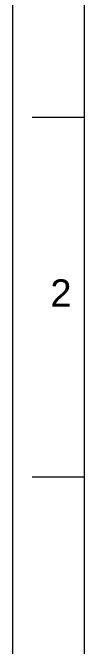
# Model space of a CAD drawing. Header units: millimetres. Extents: x 15183 to 15777, y -3358 to -2518.
# Drawn here: x 15182.6 to 15202.6, y -2784.7 to -2608.5 of the extents above; entities that cross this region are included whole.
import ezdxf

# ---------------------------------------------------------------- set-up
doc = ezdxf.new("R2010")
doc.units = ezdxf.units.MM
doc.layers.add('FORM', color=7, linetype='Continuous', lineweight=13)
doc.styles.get("Standard").update_dxf_attribs({"font": 'arial.ttf'})

msp = doc.modelspace()

# ---------------------------------------------------------------- linework, layer by layer
at = {"layer": 'FORM', "color": 7, "linetype": 'Continuous'}
for p, q in [((15182.65, -2517.68), (15182.65, -3357.68)), ((15202.65, -2637.68), (15188.11, -2637.68)), ((15202.65, -2737.68), (15188.11, -2737.68))]:
    msp.add_line(p, q, dxfattribs=at)
at = {"layer": 'FORM', "linetype": 'Continuous'}
msp.add_line((15202.65, -3337.68), (15202.65, -2537.68), dxfattribs=at)

# ---------------------------------------------------------------- texts
at = {"layer": 'FORM', "insert": (15196.12, -2686.47), "char_height": 7.62, "attachment_point": 5}
msp.add_mtext_dynamic_manual_height_columns('2', width=50, gutter_width=12.5, heights=[0], dxfattribs=at)

doc.saveas('drawing.dxf')
